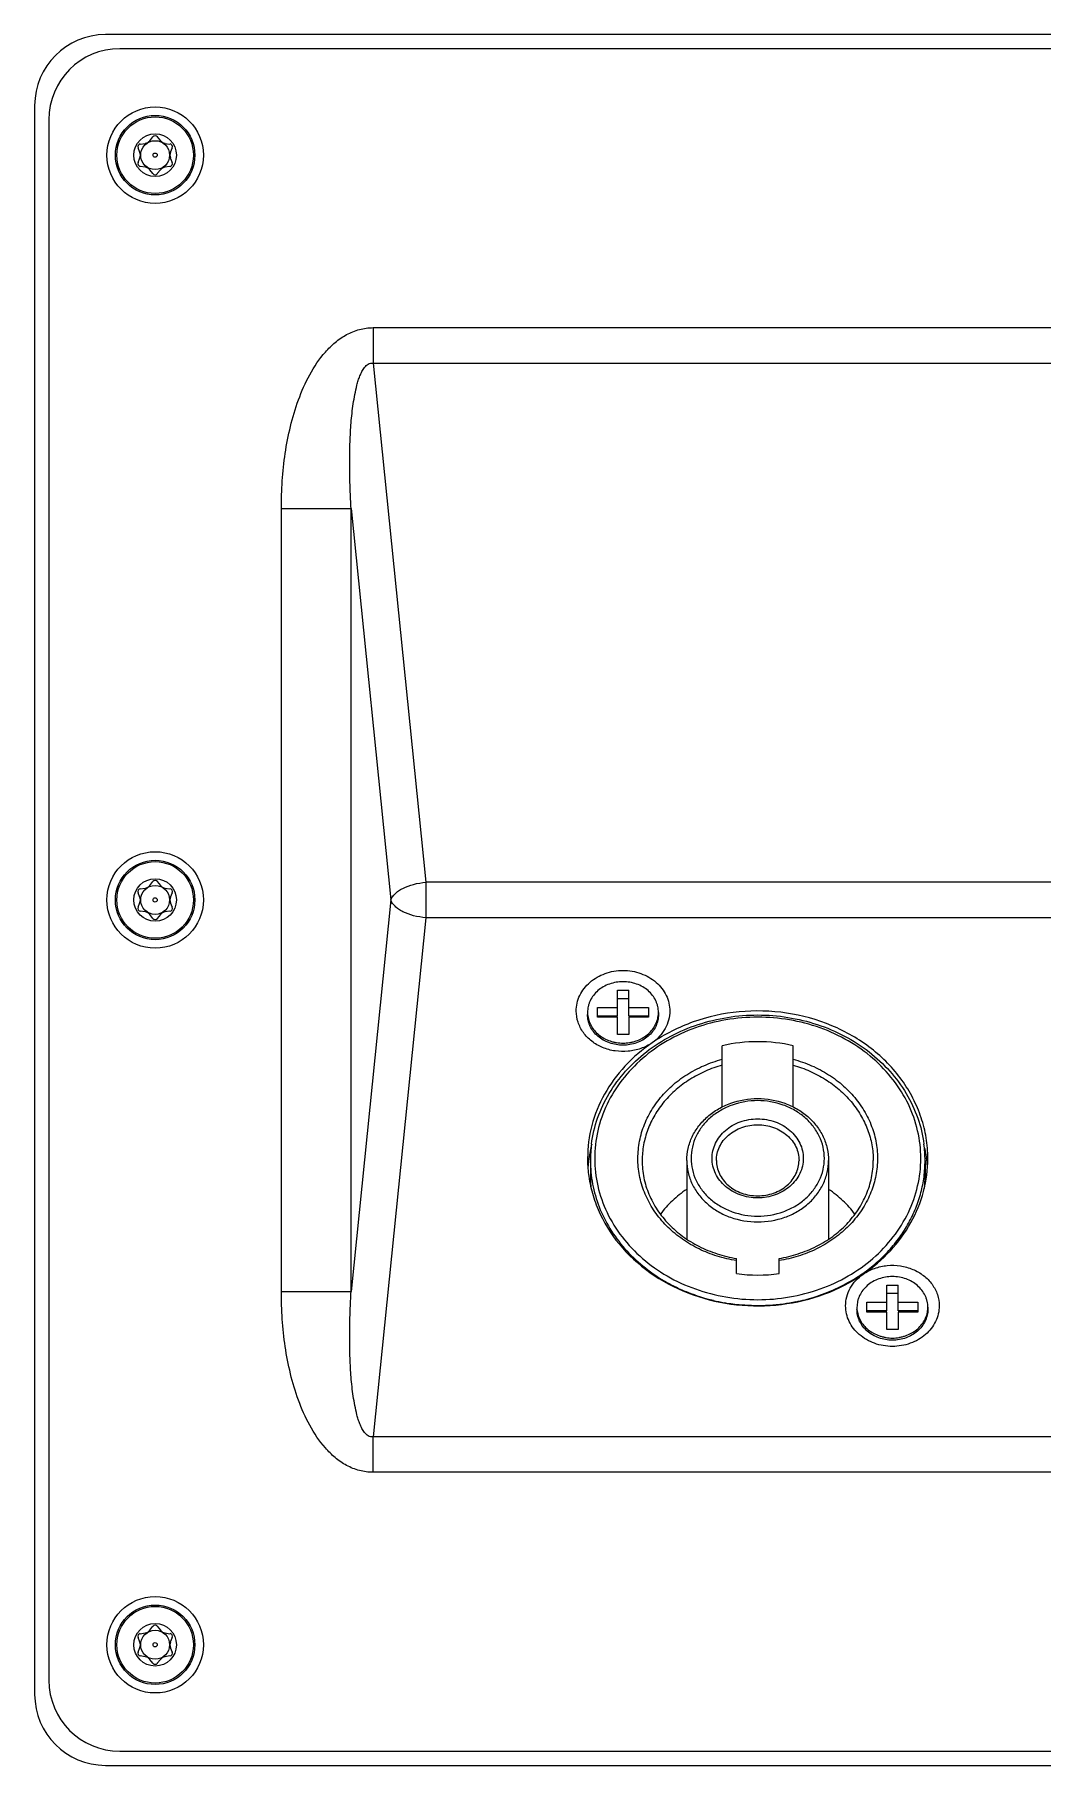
# Model space of a CAD drawing. Header units: millimetres. Extents: x 0 to 2525, y 0 to 1785.
# Drawn here: x 1944.6 to 2015.7, y 1169.6 to 1291.6 of the extents above; entities that cross this region are included whole.
import ezdxf

# ---------------------------------------------------------------- set-up
doc = ezdxf.new("R2010")
doc.units = ezdxf.units.MM
doc.header["$LTSCALE"] = 0.1
doc.layers.get('0').update_dxf_attribs({"lineweight": 13})

msp = doc.modelspace()

# ---------------------------------------------------------------- linework, layer by layer
at = {"lineweight": 9}
for p, q in [((2091.62, 1291.6), (1949.62, 1291.6)), ((2090.62, 1290.6), (1950.62, 1290.6)), ((1944.62, 1286.6), (1944.62, 1174.6)), ((1945.62, 1285.6), (1945.62, 1175.6)), ((1952.04, 1283.28), (1951.91, 1283.61)), ((1952.07, 1283.88), (1952.42, 1283.93)), ((1952.74, 1284.12), (1952.96, 1284.4)), ((1953.27, 1284.4), (1953.49, 1284.12)), ((1953.81, 1283.93), (1954.16, 1283.88)), ((1954.32, 1283.61), (1954.19, 1283.28)), ((1951.91, 1282.58), (1952.04, 1282.91)), ((1952.42, 1282.26), (1952.07, 1282.31)), ((1954.16, 1282.31), (1953.81, 1282.26)), ((1954.19, 1282.91), (1954.32, 1282.58)), ((1952.96, 1281.8), (1952.74, 1282.07)), ((1953.49, 1282.07), (1953.27, 1281.8)), ((1968.49, 1270.94), (1968.49, 1268.44)), ((1968.49, 1270.94), (2072.74, 1270.94)), ((1968.49, 1268.44), (1972.21, 1231.85)), ((1968.49, 1268.44), (2072.74, 1268.44)), ((1962.02, 1203), (1962.02, 1258.19)), ((1962.02, 1258.19), (1966.94, 1258.19)), ((1966.94, 1258.19), (1969.75, 1230.6)), ((1966.94, 1203), (1966.94, 1258.19)), ((1952.04, 1230.78), (1951.91, 1231.11)), ((1952.07, 1231.38), (1952.42, 1231.43)), ((1952.74, 1231.62), (1952.96, 1231.9)), ((1953.27, 1231.9), (1953.49, 1231.62)), ((1953.81, 1231.43), (1954.16, 1231.38)), ((1954.32, 1231.11), (1954.19, 1230.78)), ((1972.21, 1231.85), (1972.21, 1229.35)), ((2069.02, 1231.85), (1972.21, 1231.85)), ((1951.91, 1230.08), (1952.04, 1230.41)), ((1952.42, 1229.76), (1952.07, 1229.81)), ((1954.16, 1229.81), (1953.81, 1229.76)), ((1954.19, 1230.41), (1954.32, 1230.08)), ((1969.75, 1230.6), (1966.94, 1203)), ((1952.96, 1229.3), (1952.74, 1229.57)), ((1953.49, 1229.57), (1953.27, 1229.3)), ((1972.21, 1229.35), (1968.49, 1192.76)), ((2069.02, 1229.35), (1972.21, 1229.35)), ((1985.72, 1222.42), (1985.72, 1224.23)), ((1985.72, 1224.23), (1986.52, 1224.23)), ((1986.52, 1222.42), (1986.52, 1224.23)), ((1983.62, 1222.67), (1983.62, 1222.52)), ((1984.32, 1222.33), (1984.32, 1223.02)), ((1984.32, 1223.02), (1985.72, 1223.02)), ((1986.52, 1223.63), (1985.72, 1223.63)), ((1986.52, 1223.02), (1987.92, 1223.02)), ((1987.92, 1223.02), (1987.92, 1222.33)), ((1988.62, 1222.67), (1988.62, 1222.52)), ((1985.72, 1222.42), (1984.32, 1222.42)), ((1985.72, 1222.33), (1984.32, 1222.33)), ((1985.72, 1221.11), (1985.72, 1222.33)), ((1987.92, 1222.42), (1986.52, 1222.42)), ((1986.52, 1222.33), (1986.52, 1221.11)), ((1987.92, 1222.33), (1986.52, 1222.33)), ((1986.52, 1221.11), (1985.72, 1221.11)), ((1993.12, 1216), (1993.12, 1220.32)), ((1998.12, 1216), (1998.12, 1220.32)), ((1983.82, 1212.23), (1983.82, 1211.13)), ((1990.62, 1212.23), (1990.62, 1206.7)), ((2000.62, 1212.23), (2000.62, 1206.7)), ((2007.42, 1212.23), (2007.42, 1211.13)), ((1994.12, 1204.26), (1994.12, 1205.33)), ((1997.12, 1204.26), (1997.12, 1205.33)), ((1962.02, 1203), (1966.94, 1203)), ((2004.72, 1201.64), (2004.72, 1203.45)), ((2004.72, 1203.45), (2005.52, 1203.45)), ((2005.52, 1201.64), (2005.52, 1203.45)), ((2002.62, 1201.89), (2002.62, 1201.74)), ((2003.32, 1201.54), (2003.32, 1202.24)), ((2003.32, 1202.24), (2004.72, 1202.24)), ((2005.52, 1202.85), (2004.72, 1202.85)), ((2005.52, 1202.24), (2006.92, 1202.24)), ((2006.92, 1202.24), (2006.92, 1201.54)), ((2007.62, 1201.89), (2007.62, 1201.74)), ((2004.72, 1201.64), (2003.32, 1201.64)), ((2004.72, 1201.54), (2003.32, 1201.54)), ((2004.72, 1200.33), (2004.72, 1201.54)), ((2006.92, 1201.64), (2005.52, 1201.64)), ((2005.52, 1201.54), (2005.52, 1200.33)), ((2006.92, 1201.54), (2005.52, 1201.54)), ((2005.52, 1200.33), (2004.72, 1200.33)), ((1968.49, 1190.26), (1968.49, 1192.76)), ((2072.74, 1192.76), (1968.49, 1192.76)), ((2072.74, 1190.26), (1968.49, 1190.26)), ((1952.04, 1178.28), (1951.91, 1178.61)), ((1952.07, 1178.88), (1952.42, 1178.93)), ((1952.74, 1179.12), (1952.96, 1179.4)), ((1953.27, 1179.4), (1953.49, 1179.12)), ((1953.81, 1178.93), (1954.16, 1178.88)), ((1954.32, 1178.61), (1954.19, 1178.28)), ((1951.91, 1177.58), (1952.04, 1177.91)), ((1952.42, 1177.26), (1952.07, 1177.31)), ((1954.16, 1177.31), (1953.81, 1177.26)), ((1954.19, 1177.91), (1954.32, 1177.58)), ((1952.96, 1176.8), (1952.74, 1177.07)), ((1953.49, 1177.07), (1953.27, 1176.8)), ((1950.62, 1170.6), (2090.62, 1170.6)), ((1949.62, 1169.6), (2091.62, 1169.6))]:
    msp.add_line(p, q, dxfattribs=at)
for centre, radius in [((1953.12, 1283.1), 3.4), ((1953.12, 1283.1), 2.8), ((1953.12, 1283.1), 2.7), ((1953.12, 1283.1), 1.5), ((1953.12, 1283.1), 1.02), ((1953.12, 1283.1), 0.15), ((1953.12, 1230.6), 3.4), ((1953.12, 1230.6), 2.8), ((1953.12, 1230.6), 2.7), ((1953.12, 1230.6), 1.5), ((1953.12, 1230.6), 1.02), ((1953.12, 1230.6), 0.15), ((1953.12, 1178.1), 3.4), ((1953.12, 1178.1), 2.8), ((1953.12, 1178.1), 2.7), ((1953.12, 1178.1), 1.5), ((1953.12, 1178.1), 1.02), ((1953.12, 1178.1), 0.15)]:
    msp.add_circle(centre, radius, dxfattribs=at)
for centre, radius, start, end in [((1949.62, 1286.6), 5, 90, 180), ((1950.62, 1285.6), 5, 90, 180), ((1952.1, 1283.69), 0.2, 98.262, 201.738), ((1952.35, 1284.43), 0.5, 278.262, 321.738), ((1953.12, 1284.27), 0.2, 38.262, 141.738), ((1953.89, 1284.43), 0.5, 218.262, 261.738), ((1954.14, 1283.69), 0.2, 338.262, 81.738), ((1952.1, 1282.51), 0.2, 158.262, 261.738), ((1951.58, 1283.1), 0.5, 338.262, 21.738), ((1952.35, 1281.76), 0.5, 38.262, 81.738), ((1953.89, 1281.76), 0.5, 98.262, 141.738), ((1954.66, 1283.1), 0.5, 158.262, 201.738), ((1954.14, 1282.51), 0.2, 278.262, 21.738), ((1953.12, 1281.92), 0.2, 218.262, 321.738), ((1952.1, 1231.19), 0.2, 98.262, 201.738), ((1952.35, 1231.93), 0.5, 278.262, 321.738), ((1953.12, 1231.77), 0.2, 38.262, 141.738), ((1953.89, 1231.93), 0.5, 218.262, 261.738), ((1954.14, 1231.19), 0.2, 338.262, 81.738), ((1952.1, 1230.01), 0.2, 158.262, 261.738), ((1951.58, 1230.6), 0.5, 338.262, 21.738), ((1954.66, 1230.6), 0.5, 158.262, 201.738), ((1954.14, 1230.01), 0.2, 278.262, 21.738), ((1952.35, 1229.26), 0.5, 38.262, 81.738), ((1953.12, 1229.42), 0.2, 218.262, 321.738), ((1953.89, 1229.26), 0.5, 98.262, 141.738), ((1985.49, 1222.67), 1.88, 180.0041, 184.5654), ((1986.74, 1222.67), 1.88, 355.4346, 359.9959), ((1995.62, 1209.69), 10.92, 76.7672, 103.2328), ((1992.76, 1211.11), 9.14, 165.5551, 172.1044), ((1992.76, 1212.23), 8.94, 172.5205, 179.9961), ((1998.48, 1211.11), 9.14, 7.8956, 14.4445), ((1998.46, 1212.23), 8.96, 0.0105, 7.4724), ((1992.57, 1212.38), 8.95, 180.0003, 181.0979), ((1992.66, 1212.39), 9.05, 181.1093, 188.0456), ((1992.68, 1211.13), 9.06, 172.9008, 176.0466), ((1992.71, 1211.12), 9.09, 172.111, 172.902), ((1998.53, 1211.12), 9.09, 7.098, 7.889), ((1998.56, 1211.13), 9.06, 3.7109, 7.0995), ((1992.69, 1211.13), 8.87, 180.0079, 186.1408), ((1998.55, 1211.13), 8.87, 354.3788, 359.9933), ((1995.62, 1215.11), 10.95, 262.1281, 277.8719), ((1996.35, 1213.83), 11.66, 304.6302, 304.945), ((1995.58, 1215.34), 13.33, 256.6035, 260.0088), ((1995.61, 1215.52), 13.51, 260.0076, 265.1281), ((1995.62, 1215.62), 13.6, 265.1241, 269.1419), ((1995.62, 1215.62), 13.6, 269.138, 277.6392), ((1995.64, 1215.47), 13.45, 277.6475, 281.4489), ((1995.68, 1215.26), 13.25, 281.4515, 287.186), ((1995.76, 1214.99), 12.96, 287.201, 289.9721), ((2004.49, 1201.89), 1.88, 180.0041, 184.5654), ((2005.74, 1201.89), 1.88, 355.4346, 359.9959), ((1952.1, 1178.69), 0.2, 98.262, 201.738), ((1952.35, 1179.43), 0.5, 278.262, 321.738), ((1953.12, 1179.27), 0.2, 38.262, 141.738), ((1953.89, 1179.43), 0.5, 218.262, 261.738), ((1954.14, 1178.69), 0.2, 338.262, 81.738), ((1952.1, 1177.51), 0.2, 158.262, 261.738), ((1951.58, 1178.1), 0.5, 338.262, 21.738), ((1954.66, 1178.1), 0.5, 158.262, 201.738), ((1954.14, 1177.51), 0.2, 278.262, 21.738), ((1952.35, 1176.76), 0.5, 38.262, 81.738), ((1953.12, 1176.92), 0.2, 218.262, 321.738), ((1953.89, 1176.76), 0.5, 98.262, 141.738), ((1950.62, 1175.6), 5, 180, 270), ((1949.62, 1174.6), 5, 180, 270)]:
    msp.add_arc(centre, radius, start, end, dxfattribs=at)
for points, knots in [([(1962.02, 1258.19), (1962.02, 1258.84), (1962.06, 1260.14), (1962.27, 1262.08), (1962.63, 1263.99), (1963.19, 1265.86), (1963.97, 1267.65), (1964.88, 1269.01), (1965.8, 1269.92), (1966.61, 1270.48), (1967.51, 1270.85), (1968.17, 1270.94), (1968.49, 1270.94)], [0, 0, 0, 0, 0.125064, 0.250122, 0.375172, 0.500202, 0.625192, 0.75007, 0.81259, 0.875091, 0.937556, 1, 1, 1, 1]), ([(1966.94, 1258.19), (1966.92, 1258.64), (1966.87, 1259.53), (1966.84, 1260.88), (1966.84, 1262.22), (1966.88, 1263.34), (1966.94, 1264.23), (1967, 1264.9), (1967.09, 1265.57), (1967.2, 1266.24), (1967.32, 1266.79), (1967.44, 1267.22), (1967.56, 1267.54), (1967.7, 1267.85), (1967.85, 1268.09), (1968, 1268.27), (1968.14, 1268.38), (1968.31, 1268.44), (1968.43, 1268.45), (1968.49, 1268.44)], [0, 0, 0, 0, 0.124276, 0.248573, 0.372902, 0.497284, 0.559508, 0.621764, 0.684062, 0.746425, 0.808894, 0.840201, 0.871586, 0.903098, 0.934832, 0.950871, 0.967142, 0.983522, 1, 1, 1, 1]), ([(1969.75, 1230.6), (1969.8, 1230.76), (1969.98, 1231), (1970.29, 1231.25), (1970.72, 1231.5), (1971.37, 1231.73), (1971.92, 1231.82), (1972.21, 1231.85)], [0, 0, 0, 0, 0.181235, 0.291942, 0.41593, 0.695965, 1, 1, 1, 1]), ([(1972.21, 1229.35), (1971.92, 1229.37), (1971.37, 1229.46), (1970.72, 1229.69), (1970.29, 1229.94), (1969.98, 1230.19), (1969.8, 1230.43), (1969.75, 1230.6)], [0, 0, 0, 0, 0.30405, 0.584098, 0.708089, 0.81879, 1, 1, 1, 1]), ([(1982.82, 1222.77), (1982.82, 1222.96), (1982.86, 1223.34), (1983.05, 1223.88), (1983.36, 1224.38), (1983.92, 1224.96), (1984.84, 1225.49), (1986.12, 1225.7), (1987.39, 1225.49), (1988.32, 1224.96), (1988.87, 1224.38), (1989.18, 1223.88), (1989.37, 1223.34), (1989.42, 1222.96), (1989.42, 1222.77)], [0, 0, 0, 0, 0.058122, 0.11703, 0.177187, 0.239019, 0.367201, 0.5, 0.632799, 0.760982, 0.822813, 0.882971, 0.941878, 1, 1, 1, 1]), ([(1986.12, 1224.84), (1985.95, 1224.84), (1985.63, 1224.81), (1985.16, 1224.69), (1984.72, 1224.49), (1984.34, 1224.22), (1984.03, 1223.89), (1983.83, 1223.57), (1983.72, 1223.3), (1983.64, 1223.03), (1983.62, 1222.82), (1983.62, 1222.67)], [0, 0, 0, 0, 0.133623, 0.265979, 0.395989, 0.522858, 0.646239, 0.766309, 0.825392, 0.883955, 1, 1, 1, 1]), ([(1988.62, 1222.67), (1988.62, 1222.82), (1988.59, 1223.03), (1988.51, 1223.3), (1988.4, 1223.57), (1988.21, 1223.89), (1987.89, 1224.22), (1987.51, 1224.49), (1987.08, 1224.69), (1986.61, 1224.81), (1986.28, 1224.84), (1986.12, 1224.84)], [0, 0, 0, 0, 0.116045, 0.174608, 0.233691, 0.353761, 0.477142, 0.604011, 0.734021, 0.866377, 1, 1, 1, 1]), ([(1988.17, 1220.53), (1987.92, 1220.36), (1987.38, 1220.09), (1986.48, 1219.9), (1985.56, 1219.92), (1984.67, 1220.16), (1983.9, 1220.61), (1983.29, 1221.22), (1982.91, 1221.96), (1982.82, 1222.51), (1982.82, 1222.77)], [0, 0, 0, 0, 0.127505, 0.258216, 0.389927, 0.52011, 0.646633, 0.768353, 0.885553, 1, 1, 1, 1]), ([(1986.12, 1220.36), (1985.95, 1220.36), (1985.63, 1220.39), (1985.16, 1220.51), (1984.72, 1220.71), (1984.34, 1220.98), (1984.03, 1221.31), (1983.83, 1221.62), (1983.72, 1221.89), (1983.66, 1222.1), (1983.62, 1222.31), (1983.62, 1222.45), (1983.62, 1222.52)], [0, 0, 0, 0, 0.133597, 0.265928, 0.395915, 0.522761, 0.64612, 0.766167, 0.825241, 0.883795, 0.94199, 1, 1, 1, 1]), ([(1983.62, 1222.52), (1983.63, 1222.39), (1983.69, 1222.12), (1983.85, 1221.73), (1984.09, 1221.38), (1984.41, 1221.08), (1984.78, 1220.83), (1985.13, 1220.68), (1985.42, 1220.59), (1985.73, 1220.53), (1985.96, 1220.51), (1986.12, 1220.51)], [0, 0, 0, 0, 0.115998, 0.233715, 0.35414, 0.477805, 0.604771, 0.734654, 0.800518, 0.866805, 1, 1, 1, 1]), ([(1983.89, 1213.39), (1983.97, 1214.02), (1984.27, 1215.26), (1985.1, 1217), (1986.27, 1218.58), (1987.74, 1219.95), (1989.48, 1221.06), (1991.41, 1221.88), (1993.48, 1222.38), (1995.62, 1222.55), (1997.75, 1222.38), (1999.82, 1221.88), (2001.76, 1221.06), (2003.49, 1219.95), (2004.97, 1218.58), (2006.14, 1217), (2006.96, 1215.26), (2007.26, 1214.02), (2007.34, 1213.39)], [0, 0, 0, 0, 0.058276, 0.117438, 0.177884, 0.239823, 0.303264, 0.368023, 0.433754, 0.500001, 0.566247, 0.631978, 0.696736, 0.760177, 0.822117, 0.882562, 0.941724, 1, 1, 1, 1]), ([(1988.62, 1222.52), (1988.62, 1222.45), (1988.61, 1222.31), (1988.57, 1222.1), (1988.51, 1221.89), (1988.4, 1221.62), (1988.21, 1221.31), (1987.89, 1220.98), (1987.51, 1220.71), (1987.08, 1220.51), (1986.61, 1220.39), (1986.28, 1220.36), (1986.12, 1220.36)], [0, 0, 0, 0, 0.05801, 0.116205, 0.174759, 0.233833, 0.35388, 0.477239, 0.604085, 0.734072, 0.866403, 1, 1, 1, 1]), ([(1986.12, 1220.51), (1986.27, 1220.51), (1986.51, 1220.53), (1986.81, 1220.59), (1987.11, 1220.68), (1987.45, 1220.83), (1987.83, 1221.08), (1988.14, 1221.38), (1988.38, 1221.73), (1988.55, 1222.12), (1988.6, 1222.39), (1988.61, 1222.52)], [0, 0, 0, 0, 0.133195, 0.199482, 0.265346, 0.395229, 0.522195, 0.64586, 0.766285, 0.884002, 1, 1, 1, 1]), ([(2007.62, 1212.38), (2007.62, 1212.87), (2007.54, 1213.84), (2007.18, 1215.27), (2006.6, 1216.64), (2005.53, 1218.38), (2003.68, 1220.26), (2000.87, 1221.88), (1997.66, 1222.76), (1994.3, 1222.85), (1991.04, 1222.14), (1989.06, 1221.14), (1988.17, 1220.53)], [0, 0, 0, 0, 0.057173, 0.114748, 0.172992, 0.232205, 0.35384, 0.480272, 0.610364, 0.741989, 0.872611, 1, 1, 1, 1]), ([(1989.42, 1222.77), (1989.42, 1222.56), (1989.36, 1222.12), (1989.11, 1221.51), (1988.71, 1220.97), (1988.36, 1220.66), (1988.17, 1220.53)], [0, 0, 0, 0, 0.241688, 0.487237, 0.739599, 1, 1, 1, 1]), ([(2007.12, 1212.38), (2007.12, 1213.03), (2006.97, 1214.35), (2006.3, 1216.24), (2005.22, 1217.97), (2003.78, 1219.49), (2002.02, 1220.73), (2000.03, 1221.65), (1997.86, 1222.21), (1995.62, 1222.4), (1993.37, 1222.21), (1991.21, 1221.65), (1989.21, 1220.73), (1987.46, 1219.49), (1986.01, 1217.97), (1984.93, 1216.24), (1984.27, 1214.35), (1984.12, 1213.03), (1984.12, 1212.38)], [0, 0, 0, 0, 0.058032, 0.116776, 0.176822, 0.238524, 0.301971, 0.366987, 0.433179, 0.5, 0.566821, 0.633013, 0.698029, 0.761476, 0.823178, 0.883224, 0.941968, 1, 1, 1, 1]), ([(1988.17, 1220.53), (1987.48, 1220.06), (1986.2, 1218.97), (1984.74, 1216.98), (1983.82, 1214.74), (1983.62, 1213.16), (1983.62, 1212.38)], [0, 0, 0, 0, 0.260558, 0.512867, 0.75836, 1, 1, 1, 1]), ([(1994.12, 1205.18), (1993.66, 1205.25), (1992.76, 1205.46), (1991.47, 1205.96), (1990.31, 1206.65), (1989.28, 1207.49), (1988.43, 1208.46), (1987.78, 1209.55), (1987.35, 1210.72), (1987.14, 1211.93), (1987.18, 1213.16), (1987.44, 1214.36), (1987.94, 1215.51), (1988.64, 1216.57), (1989.54, 1217.52), (1990.42, 1218.18), (1991.2, 1218.63), (1992.02, 1219.03), (1992.67, 1219.25), (1993.12, 1219.37)], [0, 0, 0, 0, 0.067153, 0.1334, 0.198413, 0.261982, 0.32405, 0.384724, 0.44428, 0.50313, 0.561784, 0.620776, 0.680595, 0.741623, 0.804089, 0.868056, 0.9006, 0.933474, 1, 1, 1, 1]), ([(1993.12, 1218.95), (1992.71, 1218.84), (1991.93, 1218.56), (1990.83, 1217.98), (1989.85, 1217.26), (1989.01, 1216.41), (1988.33, 1215.46), (1987.84, 1214.43), (1987.53, 1213.35), (1987.47, 1212.6), (1987.47, 1212.23)], [0, 0, 0, 0, 0.133551, 0.2649, 0.393595, 0.519443, 0.642518, 0.763183, 0.882065, 1, 1, 1, 1]), ([(1998.12, 1219.37), (1998.56, 1219.25), (1999.21, 1219.03), (2000.04, 1218.63), (2000.81, 1218.18), (2001.69, 1217.52), (2002.59, 1216.57), (2003.3, 1215.51), (2003.79, 1214.36), (2004.06, 1213.16), (2004.09, 1211.93), (2003.89, 1210.72), (2003.45, 1209.55), (2002.8, 1208.46), (2001.95, 1207.49), (2000.93, 1206.65), (1999.76, 1205.96), (1998.48, 1205.46), (1997.58, 1205.25), (1997.12, 1205.18)], [0, 0, 0, 0, 0.066526, 0.099401, 0.131944, 0.195911, 0.258377, 0.319405, 0.379224, 0.438216, 0.49687, 0.55572, 0.615276, 0.67595, 0.738018, 0.801587, 0.866599, 0.932847, 1, 1, 1, 1]), ([(1998.12, 1218.95), (1998.52, 1218.84), (1999.31, 1218.56), (2000.4, 1217.98), (2001.38, 1217.26), (2002.22, 1216.41), (2002.9, 1215.46), (2003.4, 1214.43), (2003.7, 1213.35), (2003.77, 1212.6), (2003.77, 1212.23)], [0, 0, 0, 0, 0.133551, 0.2649, 0.393595, 0.519443, 0.642518, 0.763183, 0.882065, 1, 1, 1, 1]), ([(1990.62, 1212.23), (1990.62, 1212.52), (1990.68, 1213.1), (1990.97, 1213.93), (1991.45, 1214.69), (1992.08, 1215.36), (1992.84, 1215.9), (1994, 1216.44), (1995.62, 1216.71), (1997.23, 1216.44), (1998.39, 1215.9), (1999.16, 1215.36), (1999.79, 1214.69), (2000.26, 1213.93), (2000.55, 1213.1), (2000.62, 1212.52), (2000.62, 1212.23)], [0, 0, 0, 0, 0.058712, 0.118021, 0.178432, 0.240266, 0.303619, 0.368357, 0.500001, 0.631645, 0.696383, 0.759736, 0.821569, 0.88198, 0.941289, 1, 1, 1, 1]), ([(2000.32, 1212.38), (2000.32, 1212.65), (2000.26, 1213.19), (1999.98, 1213.96), (1999.54, 1214.67), (1998.95, 1215.29), (1998.24, 1215.79), (1997.14, 1216.3), (1995.62, 1216.56), (1994.09, 1216.3), (1993, 1215.79), (1992.28, 1215.29), (1991.69, 1214.67), (1991.25, 1213.96), (1990.98, 1213.19), (1990.92, 1212.65), (1990.92, 1212.38)], [0, 0, 0, 0, 0.058089, 0.116891, 0.176996, 0.238759, 0.302267, 0.367347, 0.5, 0.632653, 0.697733, 0.761241, 0.823004, 0.883109, 0.941911, 1, 1, 1, 1]), ([(1992.4, 1212.38), (1992.4, 1212.56), (1992.44, 1212.93), (1992.63, 1213.46), (1992.93, 1213.95), (1993.33, 1214.37), (1993.82, 1214.72), (1994.57, 1215.06), (1995.62, 1215.24), (1996.66, 1215.06), (1997.41, 1214.72), (1997.9, 1214.37), (1998.3, 1213.95), (1998.61, 1213.46), (1998.79, 1212.93), (1998.83, 1212.56), (1998.83, 1212.38)], [0, 0, 0, 0, 0.058085, 0.116892, 0.176995, 0.238758, 0.302267, 0.367347, 0.5, 0.632653, 0.697733, 0.761242, 0.823005, 0.883108, 0.941915, 1, 1, 1, 1]), ([(1992.7, 1212.23), (1992.7, 1212.4), (1992.74, 1212.73), (1992.91, 1213.21), (1993.18, 1213.65), (1993.55, 1214.03), (1993.99, 1214.35), (1994.67, 1214.66), (1995.62, 1214.82), (1996.56, 1214.66), (1997.24, 1214.35), (1997.69, 1214.03), (1998.05, 1213.65), (1998.33, 1213.21), (1998.5, 1212.73), (1998.53, 1212.4), (1998.53, 1212.23)], [0, 0, 0, 0, 0.058086, 0.116893, 0.176996, 0.238759, 0.302267, 0.367347, 0.5, 0.632653, 0.697733, 0.761241, 0.823004, 0.883107, 0.941914, 1, 1, 1, 1]), ([(1983.82, 1212.23), (1983.82, 1211.68), (1983.92, 1210.56), (1984.39, 1208.94), (1985.16, 1207.4), (1986.2, 1205.99), (1987.5, 1204.76), (1988.74, 1203.89), (1989.83, 1203.31), (1990.97, 1202.81), (1991.87, 1202.52), (1992.49, 1202.38)], [0, 0, 0, 0, 0.117632, 0.236269, 0.3568, 0.479867, 0.605823, 0.734701, 0.800211, 0.866329, 1, 1, 1, 1]), ([(1984.12, 1212.38), (1984.12, 1211.73), (1984.27, 1210.41), (1984.93, 1208.53), (1986.01, 1206.79), (1987.46, 1205.27), (1989.21, 1204.03), (1991.21, 1203.11), (1993.37, 1202.55), (1995.62, 1202.36), (1997.86, 1202.55), (2000.03, 1203.11), (2002.02, 1204.03), (2003.78, 1205.27), (2005.22, 1206.79), (2006.3, 1208.53), (2006.97, 1210.41), (2007.12, 1211.73), (2007.12, 1212.38)], [0, 0, 0, 0, 0.058032, 0.116776, 0.176822, 0.238524, 0.301971, 0.366987, 0.433179, 0.5, 0.566821, 0.633013, 0.698029, 0.761476, 0.823178, 0.883224, 0.941968, 1, 1, 1, 1]), ([(1987.47, 1212.23), (1987.47, 1211.83), (1987.55, 1211.01), (1987.91, 1209.83), (1988.51, 1208.72), (1989.32, 1207.72), (1990.32, 1206.85), (1991.27, 1206.27), (1992.1, 1205.89), (1992.97, 1205.57), (1993.66, 1205.41), (1994.12, 1205.33)], [0, 0, 0, 0, 0.11635, 0.233951, 0.353883, 0.476867, 0.603227, 0.732873, 0.798844, 0.865442, 1, 1, 1, 1]), ([(1990.62, 1212.23), (1990.62, 1211.95), (1990.68, 1211.38), (1990.97, 1210.55), (1991.44, 1209.8), (1992.07, 1209.14), (1992.83, 1208.6), (1993.99, 1208.07), (1995.62, 1207.79), (1997.24, 1208.07), (1998.4, 1208.6), (1999.17, 1209.14), (1999.79, 1209.8), (2000.26, 1210.55), (2000.55, 1211.38), (2000.62, 1211.95), (2000.62, 1212.23)], [0, 0, 0, 0, 0.058089, 0.116891, 0.176996, 0.238759, 0.302267, 0.367347, 0.5, 0.632653, 0.697733, 0.761241, 0.823004, 0.883109, 0.941911, 1, 1, 1, 1]), ([(1990.92, 1212.38), (1990.92, 1212.12), (1990.98, 1211.58), (1991.25, 1210.81), (1991.69, 1210.1), (1992.28, 1209.48), (1993, 1208.97), (1994.09, 1208.47), (1995.62, 1208.21), (1997.14, 1208.47), (1998.24, 1208.97), (1998.95, 1209.48), (1999.54, 1210.1), (1999.98, 1210.81), (2000.26, 1211.58), (2000.32, 1212.12), (2000.32, 1212.38)], [0, 0, 0, 0, 0.058089, 0.116891, 0.176996, 0.238759, 0.302267, 0.367347, 0.5, 0.632653, 0.697733, 0.761241, 0.823004, 0.883109, 0.941911, 1, 1, 1, 1]), ([(1998.83, 1212.38), (1998.83, 1212.2), (1998.79, 1211.83), (1998.61, 1211.3), (1998.3, 1210.82), (1997.9, 1210.39), (1997.41, 1210.05), (1996.66, 1209.7), (1995.62, 1209.52), (1994.57, 1209.7), (1993.82, 1210.05), (1993.33, 1210.39), (1992.93, 1210.82), (1992.63, 1211.3), (1992.44, 1211.83), (1992.4, 1212.2), (1992.4, 1212.38)], [0, 0, 0, 0, 0.058085, 0.116892, 0.176995, 0.238758, 0.302267, 0.367347, 0.5, 0.632653, 0.697733, 0.761242, 0.823005, 0.883108, 0.941915, 1, 1, 1, 1]), ([(1992.7, 1212.23), (1992.7, 1212.07), (1992.74, 1211.75), (1992.9, 1211.28), (1993.17, 1210.85), (1993.54, 1210.47), (1993.98, 1210.15), (1994.66, 1209.84), (1995.62, 1209.68), (1996.57, 1209.84), (1997.25, 1210.15), (1997.7, 1210.47), (1998.06, 1210.85), (1998.33, 1211.28), (1998.5, 1211.75), (1998.53, 1212.07), (1998.53, 1212.23)], [0, 0, 0, 0, 0.056894, 0.114741, 0.174266, 0.235904, 0.299715, 0.365445, 0.499998, 0.634551, 0.700282, 0.764093, 0.825732, 0.885259, 0.943106, 1, 1, 1, 1]), ([(1997.12, 1205.33), (1997.58, 1205.41), (1998.26, 1205.57), (1999.13, 1205.89), (1999.96, 1206.27), (2000.92, 1206.85), (2001.91, 1207.72), (2002.72, 1208.72), (2003.32, 1209.83), (2003.68, 1211.01), (2003.77, 1211.83), (2003.77, 1212.23)], [0, 0, 0, 0, 0.134558, 0.201156, 0.267127, 0.396773, 0.523133, 0.646117, 0.766049, 0.88365, 1, 1, 1, 1]), ([(2003.03, 1204.28), (2003.37, 1204.51), (2004.01, 1205.02), (2004.89, 1205.87), (2005.65, 1206.81), (2006.28, 1207.81), (2006.78, 1208.86), (2007.15, 1209.96), (2007.37, 1211.09), (2007.42, 1211.85), (2007.42, 1212.23)], [0, 0, 0, 0, 0.131205, 0.260338, 0.387422, 0.512587, 0.636065, 0.758171, 0.879348, 1, 1, 1, 1]), ([(2003.06, 1204.23), (2003.76, 1204.71), (2005.03, 1205.79), (2006.49, 1207.79), (2007.41, 1210.02), (2007.62, 1211.6), (2007.62, 1212.38)], [0, 0, 0, 0, 0.260558, 0.512867, 0.75836, 1, 1, 1, 1]), ([(1983.71, 1211.12), (1983.77, 1210.66), (1983.97, 1209.75), (1984.65, 1207.99), (1986, 1205.96), (1988.27, 1204.01), (1991.04, 1202.64), (1994.12, 1201.95), (1997.29, 1201.97), (2000.36, 1202.7), (2002.22, 1203.65), (2003.06, 1204.23)], [0, 0, 0, 0, 0.057219, 0.11501, 0.233048, 0.355589, 0.482481, 0.612447, 0.743481, 0.873311, 1, 1, 1, 1]), ([(1990.61, 1210.2), (1990.25, 1209.96), (1989.58, 1209.43), (1989.01, 1208.79), (1988.76, 1208.45)], [0, 0, 0, 0, 0.506042, 1, 1, 1, 1]), ([(2002.47, 1208.45), (2002.22, 1208.79), (2001.65, 1209.43), (2000.98, 1209.96), (2000.62, 1210.2)], [0, 0, 0, 0, 0.493959, 1, 1, 1, 1]), ([(2000.18, 1202.81), (2000.68, 1202.99), (2001.64, 1203.41), (2002.55, 1203.95), (2002.97, 1204.24)], [0, 0, 0, 0, 0.504034, 1, 1, 1, 1]), ([(2001.82, 1201.99), (2001.82, 1202.2), (2001.87, 1202.64), (2002.12, 1203.25), (2002.53, 1203.8), (2002.87, 1204.1), (2003.06, 1204.23)], [0, 0, 0, 0, 0.241688, 0.487237, 0.739599, 1, 1, 1, 1]), ([(2003.06, 1204.23), (2003.31, 1204.4), (2003.86, 1204.67), (2004.75, 1204.87), (2005.68, 1204.84), (2006.56, 1204.6), (2007.33, 1204.16), (2007.94, 1203.54), (2008.33, 1202.8), (2008.42, 1202.26), (2008.42, 1201.99)], [0, 0, 0, 0, 0.127505, 0.258216, 0.389927, 0.52011, 0.646633, 0.768353, 0.885553, 1, 1, 1, 1]), ([(1968.49, 1190.26), (1968.17, 1190.26), (1967.51, 1190.34), (1966.61, 1190.71), (1965.8, 1191.27), (1964.88, 1192.19), (1963.97, 1193.55), (1963.19, 1195.33), (1962.63, 1197.2), (1962.27, 1199.12), (1962.06, 1201.05), (1962.02, 1202.35), (1962.02, 1203)], [0, 0, 0, 0, 0.06244, 0.124906, 0.187412, 0.249938, 0.37482, 0.499811, 0.624839, 0.749886, 0.87494, 1, 1, 1, 1]), ([(1968.49, 1192.76), (1968.43, 1192.75), (1968.31, 1192.75), (1968.14, 1192.82), (1968, 1192.93), (1967.85, 1193.1), (1967.7, 1193.34), (1967.56, 1193.66), (1967.44, 1193.98), (1967.32, 1194.41), (1967.2, 1194.96), (1967.09, 1195.62), (1967, 1196.29), (1966.94, 1196.96), (1966.88, 1197.85), (1966.84, 1198.97), (1966.84, 1200.32), (1966.87, 1201.66), (1966.92, 1202.55), (1966.94, 1203)], [0, 0, 0, 0, 0.016479, 0.032858, 0.049132, 0.065173, 0.096917, 0.128432, 0.159817, 0.191127, 0.253595, 0.315958, 0.378254, 0.440508, 0.502731, 0.627109, 0.751435, 0.875728, 1, 1, 1, 1]), ([(2005.12, 1204.05), (2004.95, 1204.05), (2004.63, 1204.03), (2004.16, 1203.9), (2003.72, 1203.7), (2003.34, 1203.43), (2003.03, 1203.1), (2002.83, 1202.79), (2002.72, 1202.52), (2002.64, 1202.25), (2002.62, 1202.03), (2002.62, 1201.89)], [0, 0, 0, 0, 0.133623, 0.265979, 0.395989, 0.522858, 0.646239, 0.766309, 0.825392, 0.883955, 1, 1, 1, 1]), ([(2007.62, 1201.89), (2007.62, 1202.03), (2007.59, 1202.25), (2007.51, 1202.52), (2007.4, 1202.79), (2007.21, 1203.1), (2006.89, 1203.43), (2006.51, 1203.7), (2006.08, 1203.9), (2005.61, 1204.03), (2005.28, 1204.05), (2005.12, 1204.05)], [0, 0, 0, 0, 0.116045, 0.174608, 0.233691, 0.353761, 0.477142, 0.604011, 0.734021, 0.866377, 1, 1, 1, 1]), ([(2008.42, 1201.99), (2008.42, 1201.8), (2008.37, 1201.42), (2008.18, 1200.88), (2007.87, 1200.38), (2007.32, 1199.8), (2006.39, 1199.27), (2005.12, 1199.06), (2003.84, 1199.27), (2002.92, 1199.8), (2002.36, 1200.38), (2002.05, 1200.88), (2001.86, 1201.42), (2001.82, 1201.8), (2001.82, 1201.99)], [0, 0, 0, 0, 0.058122, 0.11703, 0.177187, 0.239019, 0.367201, 0.5, 0.632799, 0.760982, 0.822813, 0.882971, 0.941878, 1, 1, 1, 1]), ([(2005.12, 1199.57), (2004.95, 1199.57), (2004.63, 1199.6), (2004.16, 1199.72), (2003.72, 1199.92), (2003.34, 1200.19), (2003.03, 1200.52), (2002.83, 1200.84), (2002.72, 1201.11), (2002.66, 1201.32), (2002.62, 1201.53), (2002.62, 1201.67), (2002.62, 1201.74)], [0, 0, 0, 0, 0.133597, 0.265928, 0.395915, 0.522761, 0.64612, 0.766167, 0.825241, 0.883795, 0.94199, 1, 1, 1, 1]), ([(2002.62, 1201.74), (2002.63, 1201.6), (2002.69, 1201.33), (2002.85, 1200.95), (2003.09, 1200.6), (2003.41, 1200.29), (2003.78, 1200.05), (2004.13, 1199.89), (2004.42, 1199.81), (2004.73, 1199.74), (2004.96, 1199.72), (2005.12, 1199.72)], [0, 0, 0, 0, 0.115998, 0.233715, 0.35414, 0.477805, 0.604771, 0.734654, 0.800518, 0.866805, 1, 1, 1, 1]), ([(2007.62, 1201.74), (2007.62, 1201.67), (2007.61, 1201.53), (2007.57, 1201.32), (2007.51, 1201.11), (2007.4, 1200.84), (2007.21, 1200.52), (2006.89, 1200.19), (2006.51, 1199.92), (2006.08, 1199.72), (2005.61, 1199.6), (2005.28, 1199.57), (2005.12, 1199.57)], [0, 0, 0, 0, 0.05801, 0.116205, 0.174759, 0.233833, 0.35388, 0.477239, 0.604085, 0.734072, 0.866403, 1, 1, 1, 1]), ([(2005.12, 1199.72), (2005.27, 1199.72), (2005.51, 1199.74), (2005.81, 1199.81), (2006.11, 1199.89), (2006.45, 1200.05), (2006.83, 1200.29), (2007.14, 1200.6), (2007.38, 1200.95), (2007.55, 1201.33), (2007.6, 1201.6), (2007.61, 1201.74)], [0, 0, 0, 0, 0.133195, 0.199482, 0.265346, 0.395229, 0.522195, 0.64586, 0.766285, 0.884002, 1, 1, 1, 1])]:
    msp.add_open_spline(points, degree=3, knots=knots, dxfattribs=at)

doc.saveas('drawing.dxf')
